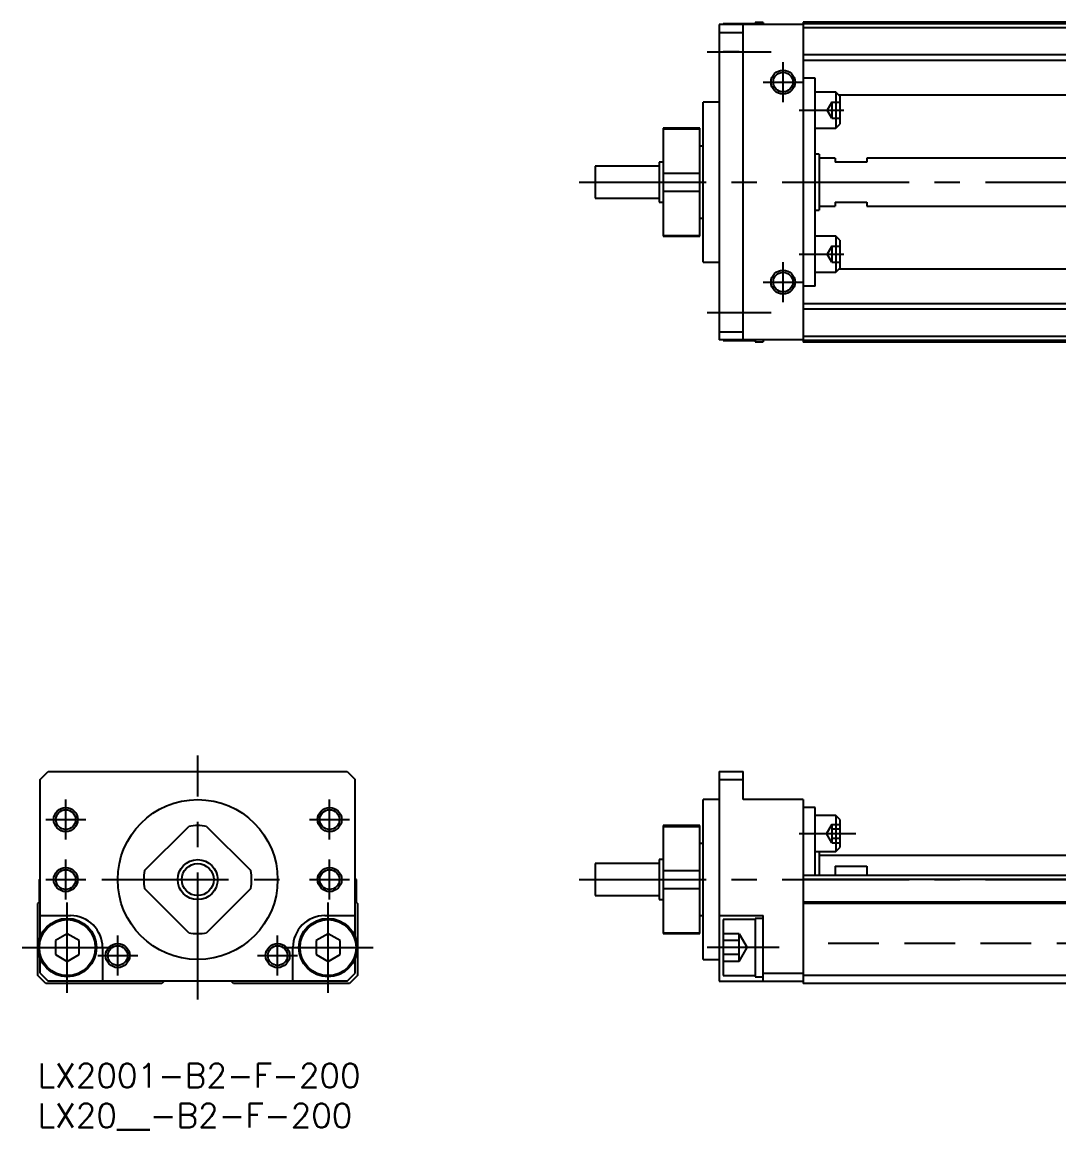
# Model space of a CAD drawing. Extents: x -2 to 376, y -8 to 191.
# Drawn here: x -2 to 127.7, y -8.3 to 130.2 of the extents above; entities that cross this region are included whole.
import ezdxf

# ---------------------------------------------------------------- set-up
doc = ezdxf.new("R2010")
doc.units = 0
doc.header["$LTSCALE"] = 0.5
doc.linetypes.add('CENTER', pattern=[50.8, 31.75, -6.35, 6.35, -6.35])
doc.linetypes.add('DASHED', pattern=[19.05, 12.7, -6.35])
for name, color, linetype in [('MSM_CENTER', 1, 'CENTER'), ('MSM_CONTINUOUS', 7, 'CONTINUOUS'), ('MSM_DASHED', 4, 'DASHED'), ('MSM_NARROW', 5, 'CONTINUOUS'), ('MSM_PART_NUMBER', 7, 'CONTINUOUS')]:
    doc.layers.add(name, color=color, linetype=linetype)
doc.styles.get("Standard").update_dxf_attribs({"font": 'txt.shx', "height": 1, "bigfont": 'bigfont.shx'})

# ---------------------------------------------------------------- blocks, each defined once
blk = doc.blocks.new('*U2')
at = {"layer": 'MSM_PART_NUMBER'}
blk.add_text('LX2001-B2-F-200', height=3, dxfattribs=at).set_placement((0, -3))
blk = doc.blocks.new('*U3')
at = {"layer": 'MSM_PART_NUMBER'}
blk.add_text('LX20__-B2-F-200', height=3, dxfattribs=at).set_placement((0, -8))

msp = doc.modelspace()

# ---------------------------------------------------------------- linework, layer by layer
at = {"layer": 'MSM_CENTER'}
for p, q in [((83.7, 126.5), (91.7, 126.5)), ((93.2, 120.2), (93.2, 125.2)), ((90.7, 122.7), (95.7, 122.7)), ((95.2, 119.2), (100.8, 119.2)), ((67.7, 110.2), (307.7, 110.2)), ((95.2, 101.2), (100.8, 101.2)), ((93.2, 95.2), (93.2, 100.2)), ((90.7, 97.7), (95.7, 97.7)), ((83.7, 93.9), (91.7, 93.9)), ((20, 8), (20, 38.5)), ((3.5, 28), (3.5, 33)), ((36.5, 28), (36.5, 33)), ((1, 30.5), (6, 30.5)), ((34, 30.5), (39, 30.5)), ((95.2, 28.75), (102.3, 28.75)), ((3.5, 20.5), (3.5, 25.5)), ((36.5, 20.5), (36.5, 25.5)), ((1, 23), (6, 23)), ((8, 23), (32, 23)), ((34, 23), (39, 23)), ((67.7, 23), (307.7, 23)), ((3.7, 8.85), (3.7, 20.15)), ((36.3, 8.85), (36.3, 20.15)), ((10, 11), (10, 16)), ((30, 11), (30, 16)), ((-1.95, 14.5), (9.35, 14.5)), ((30.65, 14.5), (41.95, 14.5)), ((92.7, 14.5), (83.7, 14.5)), ((7.5, 13.5), (12.5, 13.5)), ((27.5, 13.5), (32.5, 13.5))]:
    msp.add_line(p, q, dxfattribs=at)
at = {"layer": 'MSM_CONTINUOUS'}
for p, q in [((295.7, 130.2), (95.7, 130.2)), ((95.7, 130.2), (95.7, 90.2)), ((95.7, 129.9), (85.2, 129.9)), ((85.2, 129.9), (85.2, 90.5)), ((85.2, 128.9), (88.2, 128.9)), ((85.7, 130), (85.7, 129.9)), ((89.7, 130), (85.7, 130)), ((88.2, 90.5), (88.2, 129.9)), ((89.7, 130.15), (89.7, 129.9)), ((90.7, 130.15), (89.7, 130.15)), ((90.7, 130.15), (90.7, 129.9)), ((295.7, 130), (95.7, 130)), ((295.7, 129.5), (95.7, 129.5)), ((140.07, 126.1), (95.7, 126.1)), ((140.07, 125.4), (95.7, 125.4)), ((97.2, 123.2), (95.7, 123.2)), ((97.2, 97.2), (97.2, 123.2)), ((99.8, 121.45), (97.2, 121.45)), ((99.8, 121.45), (99.8, 116.95)), ((100.3, 120.95), (99.8, 121.45)), ((133.04, 121.07), (100.18, 121.07)), ((100.3, 120.95), (100.3, 117.45)), ((85.2, 120.2), (83.2, 120.2)), ((83.2, 100.2), (83.2, 120.2)), ((82.8, 116.95), (78.2, 116.95)), ((78.2, 116.95), (78.2, 103.45)), ((78.2, 116.86), (82.8, 116.86)), ((82.8, 103.45), (82.8, 116.95)), ((97.2, 116.95), (99.8, 116.95)), ((99.8, 116.95), (100.3, 117.45)), ((83.2, 114.7), (82.8, 114.7)), ((97.7, 113.7), (97.2, 113.7)), ((97.7, 113.7), (97.7, 106.7)), ((69.7, 112.2), (69.7, 108.2)), ((77.7, 112.2), (69.7, 112.2)), ((77.7, 112.7), (77.7, 107.7)), ((78.2, 112.7), (77.7, 112.7)), ((99.7, 113.2), (97.7, 113.2)), ((99.7, 113.2), (99.7, 112.7)), ((103.7, 112.7), (99.7, 112.7)), ((133.87, 113.2), (103.7, 113.2)), ((103.7, 113.2), (103.7, 112.7)), ((78.2, 111.32), (82.8, 111.32)), ((69.7, 108.2), (77.7, 108.2)), ((78.2, 109.08), (82.8, 109.08)), ((77.7, 107.7), (78.2, 107.7)), ((97.2, 106.7), (97.7, 106.7)), ((97.7, 107.2), (99.7, 107.2)), ((99.7, 107.7), (103.7, 107.7)), ((99.7, 107.7), (99.7, 107.2)), ((103.7, 107.7), (103.7, 107.2)), ((103.7, 107.2), (133.87, 107.2)), ((82.8, 105.7), (83.2, 105.7)), ((78.2, 103.54), (82.8, 103.54)), ((78.2, 103.45), (82.8, 103.45)), ((99.8, 103.45), (97.2, 103.45)), ((100.3, 102.95), (99.8, 103.45)), ((99.8, 103.45), (99.8, 98.95)), ((100.3, 102.95), (100.3, 99.45)), ((83.2, 100.2), (85.2, 100.2)), ((97.2, 98.95), (99.8, 98.95)), ((99.8, 98.95), (100.3, 99.45)), ((133.04, 99.33), (100.18, 99.33)), ((97.2, 97.2), (95.7, 97.2)), ((140.07, 95), (95.7, 95)), ((140.07, 94.3), (95.7, 94.3)), ((85.2, 91.5), (88.2, 91.5)), ((95.7, 90.5), (85.2, 90.5)), ((85.7, 90.5), (85.7, 90.4)), ((85.7, 90.4), (89.7, 90.4)), ((89.7, 90.5), (89.7, 90.25)), ((89.7, 90.25), (90.7, 90.25)), ((90.7, 90.5), (90.7, 90.25)), ((295.7, 90.9), (95.7, 90.9)), ((295.7, 90.4), (95.7, 90.4)), ((295.7, 90.2), (95.7, 90.2)), ((0.3, 35.5), (1.3, 36.5)), ((1.3, 36.5), (38.7, 36.5)), ((38.7, 36.5), (39.7, 35.5)), ((85.2, 36.5), (85.2, 10.3)), ((85.2, 36.5), (88.2, 36.5)), ((88.2, 33), (88.2, 36.5)), ((0.3, 15.83), (0.3, 35.5)), ((39.7, 15.83), (39.7, 35.5)), ((85.2, 35.5), (88.2, 35.5)), ((85.2, 33), (83.2, 33)), ((83.2, 13), (83.2, 33)), ((95.7, 33), (88.2, 33)), ((95.7, 33), (95.7, 10)), ((97.2, 32), (95.7, 32)), ((97.2, 23.5), (97.2, 32)), ((99.8, 31), (97.2, 31)), ((100.3, 30.5), (99.8, 31)), ((99.8, 31), (99.8, 26.5)), ((100.3, 30.5), (100.3, 27)), ((13.34, 24.12), (18.88, 29.66)), ((21.12, 29.66), (26.66, 24.12)), ((82.8, 29.75), (78.2, 29.75)), ((78.2, 29.75), (78.2, 16.25)), ((78.2, 29.66), (82.8, 29.66)), ((82.8, 16.25), (82.8, 29.75)), ((83.2, 27.5), (82.8, 27.5)), ((97.2, 26.5), (99.8, 26.5)), ((97.7, 26.5), (97.7, 23.5)), ((99.8, 26.5), (100.3, 27)), ((77.7, 25), (69.7, 25)), ((69.7, 25), (69.7, 21)), ((78.2, 25.5), (77.7, 25.5)), ((77.7, 25.5), (77.7, 20.5)), ((133.87, 26), (97.7, 26)), ((78.2, 24.12), (82.8, 24.12)), ((99.7, 24.66), (99.7, 23.5)), ((99.7, 24.66), (103.7, 24.66)), ((103.7, 24.66), (103.7, 23.5)), ((0.2, 23), (0.3, 23.1)), ((0.2, 20.2), (0.2, 23)), ((39.7, 23.1), (39.8, 23)), ((39.8, 23), (39.8, 20.2)), ((295.7, 23.5), (95.7, 23.5)), ((295.7, 23), (95.7, 23)), ((18.88, 16.34), (13.34, 21.88)), ((26.66, 21.88), (21.12, 16.34)), ((69.7, 21), (77.7, 21)), ((78.2, 21.88), (82.8, 21.88)), ((0, 20), (0.2, 20.2)), ((0, 11), (0, 20)), ((39.8, 20.2), (40, 20)), ((40, 20), (40, 11)), ((77.7, 20.5), (78.2, 20.5)), ((295.7, 20.2), (95.7, 20.2)), ((295.7, 20), (95.7, 20)), ((0.3, 18.5), (4.1, 18.5)), ((35.9, 18.5), (39.7, 18.5)), ((82.8, 18.5), (83.2, 18.5)), ((85.2, 18.5), (90.7, 18.5)), ((90.7, 18.15), (89.7, 18.15)), ((89.7, 18.15), (89.7, 10.85)), ((90.7, 10.3), (90.7, 18.5)), ((89.7, 18), (85.7, 18)), ((85.7, 18), (85.7, 11)), ((3.7, 16.23), (2.2, 15.37)), ((2.2, 15.37), (2.2, 13.63)), ((5.2, 15.37), (3.7, 16.23)), ((5.2, 13.63), (5.2, 15.37)), ((36.3, 16.23), (34.8, 15.37)), ((34.8, 15.37), (34.8, 13.63)), ((37.8, 15.37), (36.3, 16.23)), ((37.8, 13.63), (37.8, 15.37)), ((78.2, 16.34), (82.8, 16.34)), ((78.2, 16.25), (82.8, 16.25)), ((8.1, 14.5), (8.1, 10.3)), ((31.9, 10.3), (31.9, 14.5)), ((0.3, 11.3), (0.3, 13.17)), ((2.2, 13.63), (3.7, 12.77)), ((3.7, 12.77), (5.2, 13.63)), ((34.8, 13.63), (36.3, 12.77)), ((36.3, 12.77), (37.8, 13.63)), ((39.7, 11.3), (39.7, 13.17)), ((83.2, 13), (85.2, 13)), ((0.3, 11.3), (1.3, 10.3)), ((38.7, 10.3), (39.7, 11.3)), ((90.7, 11.3), (95.7, 11.3)), ((1, 10), (0, 11)), ((15.5, 10), (1, 10)), ((38.7, 10.3), (1.3, 10.3)), ((15.8, 10.3), (15.5, 10)), ((24.5, 10), (24.2, 10.3)), ((39, 10), (24.5, 10)), ((40, 11), (39, 10)), ((85.2, 10.3), (95.7, 10.3)), ((85.7, 11), (89.7, 11)), ((89.7, 10.85), (90.7, 10.85)), ((295.7, 11), (95.7, 11)), ((295.7, 10), (95.7, 10))]:
    msp.add_line(p, q, dxfattribs=at)
for centre, radius in [((93.2, 122.7), 1.23), ((93.2, 97.7), 1.23), ((20, 23), 10), ((3.5, 30.5), 1.23), ((36.5, 30.5), 1.23), ((20, 23), 2.5), ((20, 23), 2), ((3.5, 23), 1.23), ((36.5, 23), 1.23), ((3.7, 14.5), 3.65), ((36.3, 14.5), 3.65), ((3.7, 14.5), 3.5), ((36.3, 14.5), 3.5), ((10, 13.5), 1.23), ((30, 13.5), 1.23)]:
    msp.add_circle(centre, radius, dxfattribs=at)
for centre, radius, start, end in [((20, 23), 6.75, 80.4309, 99.5691), ((20, 23), 6.75, 170.4309, 189.5691), ((20, 23), 6.75, 350.4309, 9.5691), ((4.1, 14.5), 4, 0, 90), ((35.9, 14.5), 4, 90, 180), ((20, 23), 6.75, 260.4309, 279.5691)]:
    msp.add_arc(centre, radius, start, end, dxfattribs=at)
at = {"layer": 'MSM_DASHED'}
for p, q in [((87.7, 126.5), (85.7, 126.5)), ((99.3, 120.2), (98.72, 119.2)), ((99.3, 118.2), (98.72, 119.2)), ((99.3, 120.2), (100.3, 120.2)), ((99.3, 120.2), (99.3, 118.2)), ((99.3, 119.2), (100.3, 119.2)), ((99.3, 118.2), (100.3, 118.2)), ((99.3, 102.2), (98.72, 101.2)), ((99.3, 100.2), (98.72, 101.2)), ((99.3, 102.2), (100.3, 102.2)), ((99.3, 102.2), (99.3, 100.2)), ((99.3, 101.2), (100.3, 101.2)), ((99.3, 100.2), (100.3, 100.2)), ((99.3, 29.9), (98.63, 28.75)), ((99.3, 29.9), (100.3, 29.9)), ((99.3, 29.9), (99.3, 27.6)), ((99.3, 29.33), (100.3, 29.33)), ((99.3, 27.6), (98.63, 28.75)), ((99.3, 28.17), (100.3, 28.17)), ((99.3, 27.6), (100.3, 27.6)), ((87.7, 16.23), (85.7, 16.23)), ((87.7, 15.37), (85.7, 15.37)), ((87.7, 12.77), (87.7, 16.23)), ((87.7, 16.23), (88.7, 14.5)), ((87.7, 12.77), (88.7, 14.5)), ((295.7, 15), (97.2, 15)), ((87.7, 13.63), (85.7, 13.63)), ((87.7, 12.77), (85.7, 12.77))]:
    msp.add_line(p, q, dxfattribs=at)
at = {"layer": 'MSM_NARROW'}
for centre in [(93.2, 122.7), (93.2, 97.7), (3.5, 30.5), (36.5, 30.5), (3.5, 23), (36.5, 23), (10, 13.5), (30, 13.5)]:
    msp.add_circle(centre, 1.5, dxfattribs=at)

# ---------------------------------------------------------------- block references
at = {"layer": 'MSM_CONTINUOUS'}
for name in ['*U2', '*U3']:
    msp.add_blockref(name, (0, 0), dxfattribs=at)

doc.saveas('drawing.dxf')
